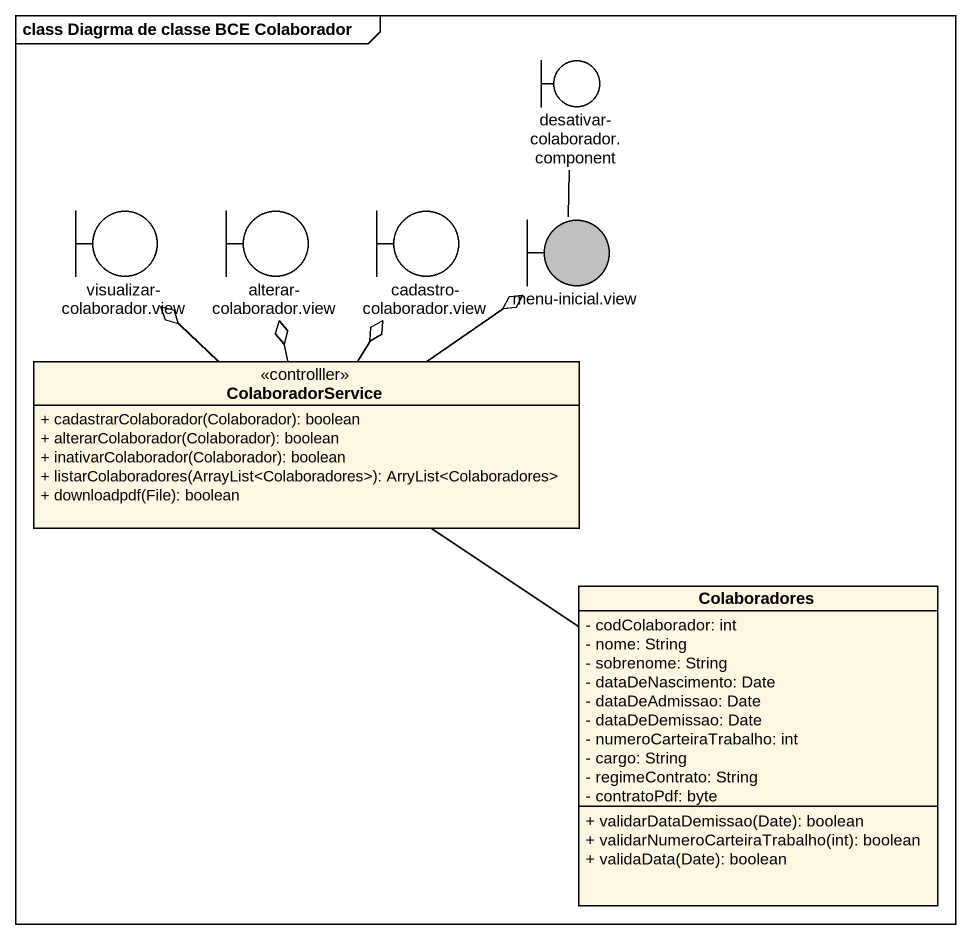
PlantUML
@startuml
mainframe class Diagrma de classe BCE Colaborador
allowmixing
hide circle
hide empty members
skinparam classAttributeIconSize 0
boundary "desativar-colaborador.component" as desativar_colaborador
boundary "visualizar-colaborador.view" as visualizar_colaborador_view
boundary "alterar-colaborador.view" as alterar_colaborador_view
boundary "cadastro-colaborador.view" as cadastro_colaborador_view
boundary "menu-inicial.view" as menu_inicial_view #C0C0C0
class ColaboradorService <<controlller>> {
  + cadastrarColaborador(Colaborador): boolean
  + alterarColaborador(Colaborador): boolean
  + inativarColaborador(Colaborador): boolean
  + listarColaboradores(ArrayList<Colaboradores>): ArryList<Colaboradores>
  + downloadpdf(File): boolean
}
class Colaboradores {
  - codColaborador: int
  - nome: String
  - sobrenome: String
  - dataDeNascimento: Date
  - dataDeAdmissao: Date
  - dataDeDemissao: Date
  - numeroCarteiraTrabalho: int
  - cargo: String
  - regimeContrato: String
  - contratoPdf: byte
  + validarDataDemissao(Date): boolean
  + validarNumeroCarteiraTrabalho(int): boolean
  + validaData(Date): boolean
}
menu_inicial_view -up- desativar_colaborador
ColaboradorService -up-o visualizar_colaborador_view
ColaboradorService -up-o alterar_colaborador_view
ColaboradorService -up-o cadastro_colaborador_view
ColaboradorService -up-o menu_inicial_view
Colaboradores -up- ColaboradorService
@enduml
